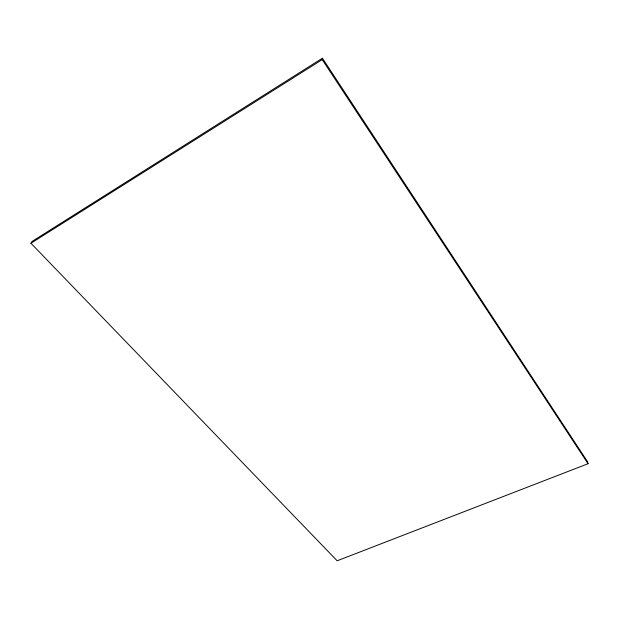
<?xml version="1.0" encoding="UTF-8"?>
<svg xmlns="http://www.w3.org/2000/svg" width="619" height="619" viewBox="0 0 619 619"><rect width="100%" height="100%" fill="white"/><g stroke="black" fill="none" stroke-linecap="round" stroke-linejoin="round"><path stroke-width="0.93" d="M588.05 463.716L322.213 59.61L322.414 58.209L31.956 241.518L30.95 243.244L337.162 560.791L588.05 463.716L587.539 461.697L322.414 58.209M30.95 243.244L322.213 59.61"/></g></svg>
